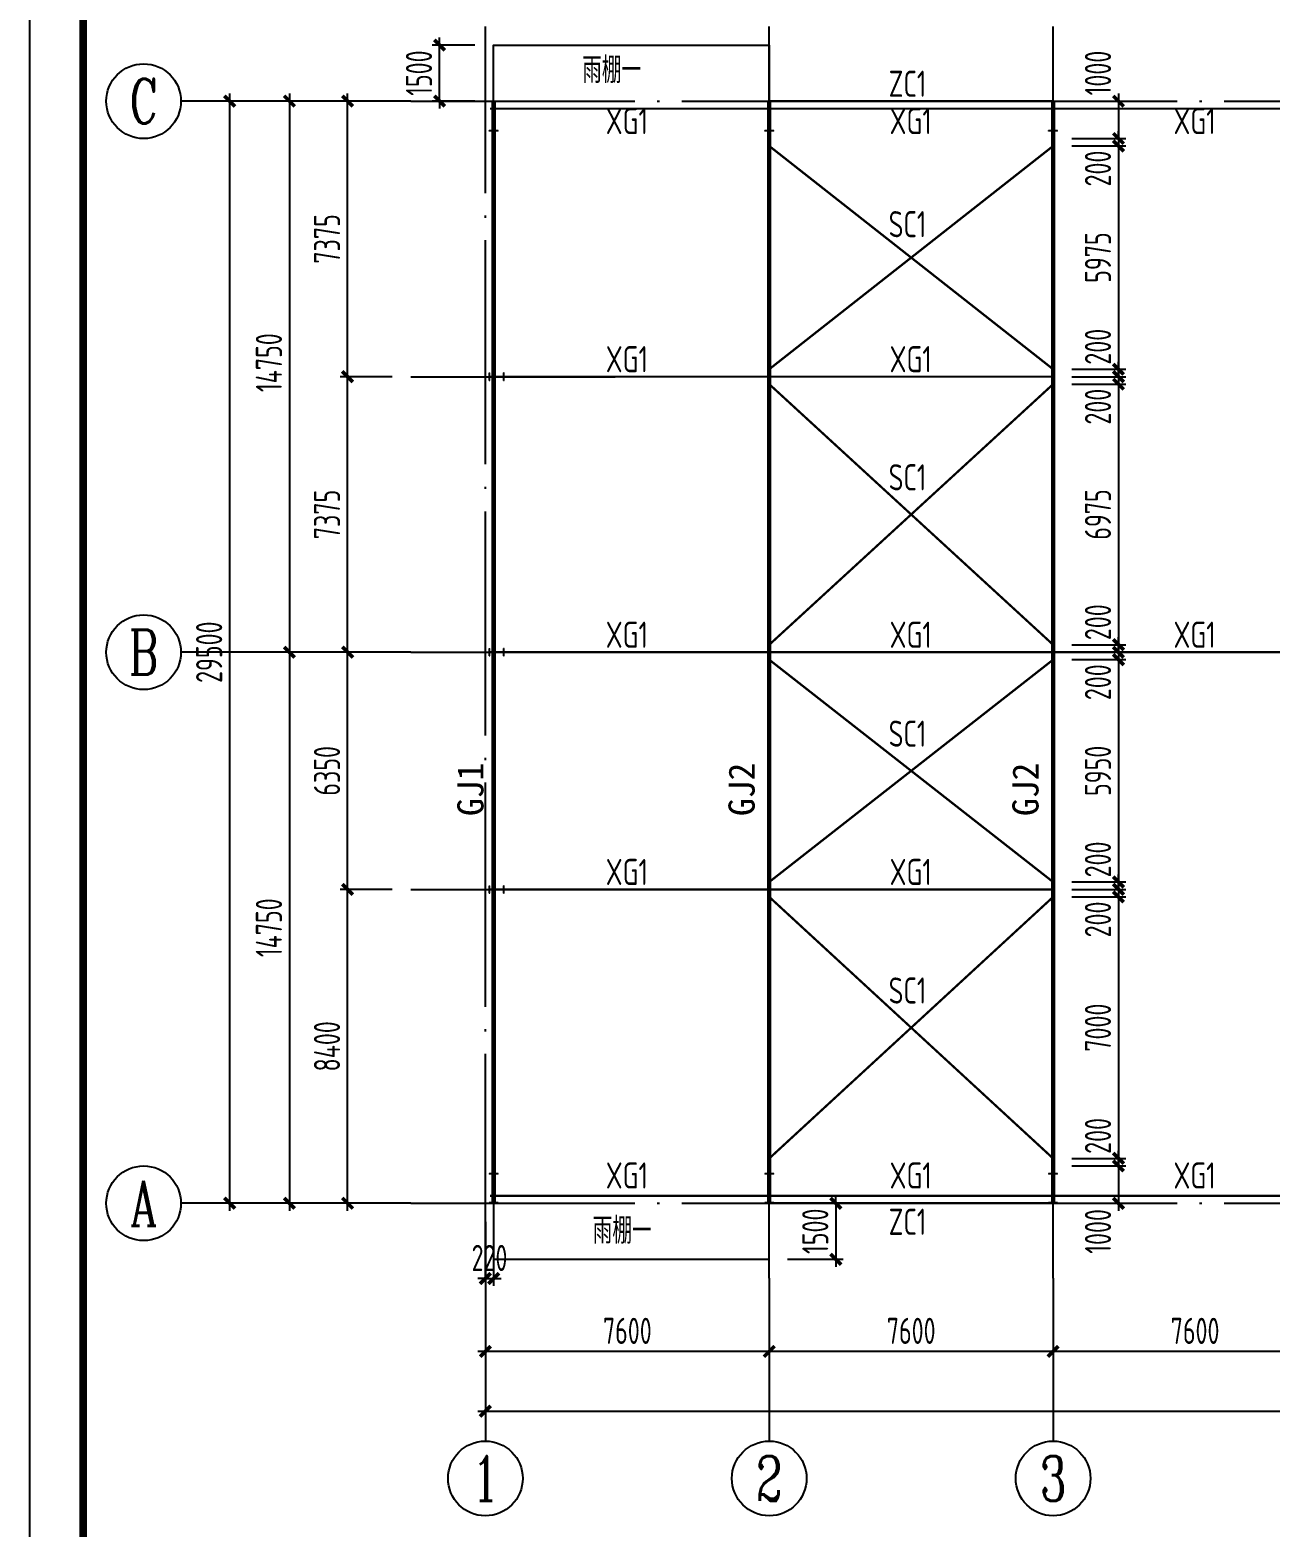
# Model space of a CAD drawing. Extents: x -3102990 to -851544, y -5293060 to -2540151.
# Drawn here: x -2013034 to -1996433, y -2656895 to -2636858 of the extents above; entities that cross this region are included whole.
import ezdxf
from ezdxf.enums import TextEntityAlignment as Align

# ---------------------------------------------------------------- set-up
doc = ezdxf.new("R2010")
doc.units = 0
doc.header["$LTSCALE"] = 1000
doc.header["$PDMODE"] = 1
for name, pattern in [('2', [16, 12.5, -1.5, 0.5, -1.5]), ('DASH', [0.35, 0.25, -0.1]), ('DOTE', [2.42, 2, -0.2, 0.02, -0.2])]:
    doc.linetypes.add(name, pattern=pattern)
doc.layers.get('0').update_dxf_attribs({"linetype": 'CONTINUOUS'})
doc.layers.get('Defpoints').update_dxf_attribs({"linetype": 'CONTINUOUS'})
for name, color, linetype in [('AXIS', 253, 'DOTE'), ('COLU', 7, 'CONTINUOUS'), ('DIM', 3, 'CONTINUOUS'), ('NUM', 7, 'CONTINUOUS'), ('PUB_TITLE', 4, 'CONTINUOUS'), ('REIN', 1, 'CONTINUOUS'), ('TEXT', 7, 'CONTINUOUS')]:
    doc.layers.add(name, color=color, linetype=linetype)
doc.layers.add('yichutu', color=7, linetype='CONTINUOUS', true_color=0xffffff, plot=False)
doc.styles.add('-黑体', font='simhei.ttf')
doc.styles.add('TSSD_Axis', font='Complex.shx', dxfattribs={"width": 0.7, "bigfont": 'hztxt.shx'})
doc.styles.add('TSSD_Dimension', font='tssdeng.shx', dxfattribs={"width": 0.7, "bigfont": 'Hztxt.shx'})
doc.styles.add('TSSD_Norm', font='Tssdeng.shx', dxfattribs={"width": 0.75, "bigfont": 'hztxt.shx'})
doc.styles.add('TSSD_Rein', font='Tssdeng.shx', dxfattribs={"width": 0.75, "bigfont": 'hztxt.shx'})
doc.dimstyles.new('TSSD_200_100', dxfattribs={"dimtxt": 350, "dimasz": 100, "dimexe": 100, "dimexo": 250, "dimgap": 100, "dimtad": 1, "dimdec": 0, "dimlfac": 2, "dimzin": 0, "dimdsep": 46, "dimtxsty": 'TSSD_Dimension', "dimblk": 'ARCHTICK', "dimcen": 0, "dimdle": 100, "dimclrt": 7, "dimadec": 0, "dimazin": 0, "dimtfac": 1, "dimtdec": 0, "dimtix": 1, "dimtmove": 2, "dimatfit": 3, "dimfxl": 1, "dimtolj": 1, "dimtzin": 0, "dimarcsym": 0})

# ---------------------------------------------------------------- blocks, each defined once
blk = doc.blocks.new('ts_axno')
at = {"color": 0, "linetype": 'ByBlock', "lineweight": -2}
blk.add_circle((0, 0), 0.5, dxfattribs=at)
at = {"color": 0, "linetype": 'ByBlock', "lineweight": -2, "style": 'TSSD_Axis', "width": 0.7}
blk.add_attdef('A', text='', height=0.6, dxfattribs=at).set_placement((0, 0), align=Align.MIDDLE_CENTER)
blk = doc.blocks.new('_ArchTick')
at = {"color": 0, "const_width": 0.5}
blk.add_lwpolyline([(-0.71, -0.71), (0.71, 0.71)], dxfattribs=at)
blk = doc.blocks.new('*D1438')
at = {"layer": 'Defpoints', "color": 0, "ltscale": 1.5}
for p in [(-1999337, -2653561), (-1995537, -2653561), (-1999337, -2654544)]:
    blk.add_point(p, dxfattribs=at)
at = {"layer": 'DIM', "color": 0, "lineweight": -2, "ltscale": 1.5}
for p, q in [((-1999337, -2653811), (-1999337, -2654644)), ((-1995537, -2653811), (-1995537, -2654644)), ((-1995437, -2654544), (-1999437, -2654544))]:
    blk.add_line(p, q, dxfattribs=at)
at = {"layer": 'DIM', "color": 0, "lineweight": -2, "ltscale": 1.5, "xscale": 100, "yscale": 100, "zscale": 100, "rotation": 180}
blk.add_blockref('_ArchTick', (-1999337, -2654544), dxfattribs=at)
at = {"layer": 'DIM', "color": 0, "lineweight": -2, "ltscale": 1.5, "xscale": 100, "yscale": 100, "zscale": 100}
blk.add_blockref('_ArchTick', (-1995537, -2654544), dxfattribs=at)
at = {"layer": 'DIM', "color": 7, "ltscale": 1.5, "insert": (-1997437, -2654269), "char_height": 350, "attachment_point": 5, "style": 'TSSD_Dimension'}
blk.add_mtext('\\A1;7600', dxfattribs=at)
blk = doc.blocks.new('*D1439')
at = {"layer": 'Defpoints', "color": 0, "ltscale": 1.5}
for p in [(-2003137, -2653561), (-1999337, -2653561), (-2003137, -2654544)]:
    blk.add_point(p, dxfattribs=at)
at = {"layer": 'DIM', "color": 0, "lineweight": -2, "ltscale": 1.5}
for p, q in [((-2003137, -2653811), (-2003137, -2654644)), ((-1999337, -2653811), (-1999337, -2654644)), ((-1999237, -2654544), (-2003237, -2654544))]:
    blk.add_line(p, q, dxfattribs=at)
at = {"layer": 'DIM', "color": 0, "lineweight": -2, "ltscale": 1.5, "xscale": 100, "yscale": 100, "zscale": 100, "rotation": 180}
blk.add_blockref('_ArchTick', (-2003137, -2654544), dxfattribs=at)
at = {"layer": 'DIM', "color": 0, "lineweight": -2, "ltscale": 1.5, "xscale": 100, "yscale": 100, "zscale": 100}
blk.add_blockref('_ArchTick', (-1999337, -2654544), dxfattribs=at)
at = {"layer": 'DIM', "color": 7, "ltscale": 1.5, "insert": (-2001237, -2654269), "char_height": 350, "attachment_point": 5, "style": 'TSSD_Dimension'}
blk.add_mtext('\\A1;7600', dxfattribs=at)
blk = doc.blocks.new('*D1440')
at = {"layer": 'Defpoints', "color": 0, "ltscale": 1.5}
for p in [(-2006937, -2653561), (-2003137, -2653561), (-2006937, -2654544)]:
    blk.add_point(p, dxfattribs=at)
at = {"layer": 'DIM', "color": 0, "lineweight": -2, "ltscale": 1.5}
for p, q in [((-2006937, -2653811), (-2006937, -2654644)), ((-2003137, -2653811), (-2003137, -2654644)), ((-2003037, -2654544), (-2007037, -2654544))]:
    blk.add_line(p, q, dxfattribs=at)
at = {"layer": 'DIM', "color": 0, "lineweight": -2, "ltscale": 1.5, "xscale": 100, "yscale": 100, "zscale": 100, "rotation": 180}
blk.add_blockref('_ArchTick', (-2006937, -2654544), dxfattribs=at)
at = {"layer": 'DIM', "color": 0, "lineweight": -2, "ltscale": 1.5, "xscale": 100, "yscale": 100, "zscale": 100}
blk.add_blockref('_ArchTick', (-2003137, -2654544), dxfattribs=at)
at = {"layer": 'DIM', "color": 7, "ltscale": 1.5, "insert": (-2005037, -2654269), "char_height": 350, "attachment_point": 5, "style": 'TSSD_Dimension'}
blk.add_mtext('\\A1;7600', dxfattribs=at)
blk = doc.blocks.new('*D1441')
at = {"layer": 'Defpoints', "color": 0, "ltscale": 1.5}
for p in [(-2006937, -2653561), (-1930937, -2653561), (-1930937, -2655344)]:
    blk.add_point(p, dxfattribs=at)
at = {"layer": 'DIM', "color": 0, "lineweight": -2, "ltscale": 1.5}
for p, q in [((-2006937, -2653811), (-2006937, -2655444)), ((-1930937, -2653811), (-1930937, -2655444)), ((-2007037, -2655344), (-1930837, -2655344))]:
    blk.add_line(p, q, dxfattribs=at)
at = {"layer": 'DIM', "color": 0, "lineweight": -2, "ltscale": 1.5, "xscale": 100, "yscale": 100, "zscale": 100, "rotation": 180}
blk.add_blockref('_ArchTick', (-2006937, -2655344), dxfattribs=at)
at = {"layer": 'DIM', "color": 0, "lineweight": -2, "ltscale": 1.5, "xscale": 100, "yscale": 100, "zscale": 100}
blk.add_blockref('_ArchTick', (-1930937, -2655344), dxfattribs=at)
at = {"layer": 'DIM', "color": 7, "ltscale": 1.5, "insert": (-1968937, -2655069), "char_height": 350, "attachment_point": 5, "style": 'TSSD_Dimension'}
blk.add_mtext('\\A1;152000', dxfattribs=at)
blk = doc.blocks.new('*D1442')
at = {"layer": 'Defpoints', "color": 0, "ltscale": 1.5}
for p in [(-2007937, -2637811), (-2009560, -2645186), (-2007937, -2645186)]:
    blk.add_point(p, dxfattribs=at)
at = {"layer": 'DIM', "color": 0, "lineweight": -2, "ltscale": 1.5}
for p, q in [((-2009560, -2637711), (-2009560, -2645286)), ((-2008187, -2637811), (-2009660, -2637811)), ((-2008187, -2645186), (-2009660, -2645186))]:
    blk.add_line(p, q, dxfattribs=at)
at = {"layer": 'DIM', "color": 0, "lineweight": -2, "ltscale": 1.5, "xscale": 100, "yscale": 100, "zscale": 100}
for p, rotation in [((-2009560, -2637811), 90), ((-2009560, -2645186), 270)]:
    blk.add_blockref('_ArchTick', p, dxfattribs=dict(at, rotation=rotation))
at = {"layer": 'DIM', "color": 7, "ltscale": 1.5, "insert": (-2009835, -2641311), "char_height": 350, "attachment_point": 5, "rotation": 90, "style": 'TSSD_Dimension'}
blk.add_mtext('\\A1;14750', dxfattribs=at)
blk = doc.blocks.new('*D1443')
at = {"layer": 'Defpoints', "color": 0, "ltscale": 1.5}
for p in [(-2007937, -2645186), (-2009560, -2652561), (-2007937, -2652561)]:
    blk.add_point(p, dxfattribs=at)
at = {"layer": 'DIM', "color": 0, "lineweight": -2, "ltscale": 1.5}
for p, q in [((-2008187, -2645186), (-2009660, -2645186)), ((-2009560, -2645086), (-2009560, -2652661)), ((-2008187, -2652561), (-2009660, -2652561))]:
    blk.add_line(p, q, dxfattribs=at)
at = {"layer": 'DIM', "color": 0, "lineweight": -2, "ltscale": 1.5, "xscale": 100, "yscale": 100, "zscale": 100}
for p, rotation in [((-2009560, -2645186), 90), ((-2009560, -2652561), 270)]:
    blk.add_blockref('_ArchTick', p, dxfattribs=dict(at, rotation=rotation))
at = {"layer": 'DIM', "color": 7, "ltscale": 1.5, "insert": (-2009835, -2648874), "char_height": 350, "attachment_point": 5, "rotation": 90, "style": 'TSSD_Dimension'}
blk.add_mtext('\\A1;14750', dxfattribs=at)
blk = doc.blocks.new('*D1444')
at = {"layer": 'Defpoints', "color": 0, "ltscale": 1.5}
for p in [(-2010360, -2637811), (-2007937, -2637811), (-2007937, -2652561)]:
    blk.add_point(p, dxfattribs=at)
at = {"layer": 'DIM', "color": 0, "lineweight": -2, "ltscale": 1.5}
for p, q in [((-2010360, -2652661), (-2010360, -2637711)), ((-2008187, -2637811), (-2010460, -2637811)), ((-2008187, -2652561), (-2010460, -2652561))]:
    blk.add_line(p, q, dxfattribs=at)
at = {"layer": 'DIM', "color": 0, "lineweight": -2, "ltscale": 1.5, "xscale": 100, "yscale": 100, "zscale": 100}
for p, rotation in [((-2010360, -2637811), 90), ((-2010360, -2652561), 270)]:
    blk.add_blockref('_ArchTick', p, dxfattribs=dict(at, rotation=rotation))
at = {"layer": 'DIM', "color": 7, "ltscale": 1.5, "insert": (-2010635, -2645186), "char_height": 350, "attachment_point": 5, "rotation": 90, "style": 'TSSD_Dimension'}
blk.add_mtext('\\A1;29500', dxfattribs=at)
blk = doc.blocks.new('*D1416')
at = {"layer": 'Defpoints', "color": 0, "ltscale": 1.5}
for p in [(-2008782, -2648361), (-2007937, -2648361), (-2007937, -2652561)]:
    blk.add_point(p, dxfattribs=at)
at = {"layer": 'DIM', "color": 0, "lineweight": -2, "ltscale": 1.5}
for p, q in [((-2008187, -2648361), (-2008882, -2648361)), ((-2008782, -2652661), (-2008782, -2648261)), ((-2008187, -2652561), (-2008882, -2652561))]:
    blk.add_line(p, q, dxfattribs=at)
at = {"layer": 'DIM', "color": 0, "lineweight": -2, "ltscale": 1.5, "xscale": 100, "yscale": 100, "zscale": 100}
for p, rotation in [((-2008782, -2648361), 90), ((-2008782, -2652561), 270)]:
    blk.add_blockref('_ArchTick', p, dxfattribs=dict(at, rotation=rotation))
at = {"layer": 'DIM', "color": 7, "ltscale": 1.5, "insert": (-2009057, -2650461), "char_height": 350, "attachment_point": 5, "rotation": 90, "style": 'TSSD_Dimension'}
blk.add_mtext('\\A1;8400', dxfattribs=at)
blk = doc.blocks.new('*D1417')
at = {"layer": 'Defpoints', "color": 0, "ltscale": 1.5}
for p in [(-2008782, -2645186), (-2007937, -2645186), (-2007937, -2648361)]:
    blk.add_point(p, dxfattribs=at)
at = {"layer": 'DIM', "color": 0, "lineweight": -2, "ltscale": 1.5}
for p, q in [((-2008187, -2645186), (-2008882, -2645186)), ((-2008782, -2648461), (-2008782, -2645086)), ((-2008187, -2648361), (-2008882, -2648361))]:
    blk.add_line(p, q, dxfattribs=at)
at = {"layer": 'DIM', "color": 0, "lineweight": -2, "ltscale": 1.5, "xscale": 100, "yscale": 100, "zscale": 100}
for p, rotation in [((-2008782, -2645186), 90), ((-2008782, -2648361), 270)]:
    blk.add_blockref('_ArchTick', p, dxfattribs=dict(at, rotation=rotation))
at = {"layer": 'DIM', "color": 7, "ltscale": 1.5, "insert": (-2009057, -2646774), "char_height": 350, "attachment_point": 5, "rotation": 90, "style": 'TSSD_Dimension'}
blk.add_mtext('\\A1;6350', dxfattribs=at)
blk = doc.blocks.new('*D1418')
at = {"layer": 'Defpoints', "color": 0, "ltscale": 1.5}
for p in [(-2008782, -2641499), (-2007937, -2641499), (-2007937, -2645186)]:
    blk.add_point(p, dxfattribs=at)
at = {"layer": 'DIM', "color": 0, "lineweight": -2, "ltscale": 1.5}
for p, q in [((-2008782, -2645286), (-2008782, -2641399)), ((-2008187, -2641499), (-2008882, -2641499)), ((-2008187, -2645186), (-2008882, -2645186))]:
    blk.add_line(p, q, dxfattribs=at)
at = {"layer": 'DIM', "color": 0, "lineweight": -2, "ltscale": 1.5, "xscale": 100, "yscale": 100, "zscale": 100}
for p, rotation in [((-2008782, -2641499), 90), ((-2008782, -2645186), 270)]:
    blk.add_blockref('_ArchTick', p, dxfattribs=dict(at, rotation=rotation))
at = {"layer": 'DIM', "color": 7, "ltscale": 1.5, "insert": (-2009057, -2643343), "char_height": 350, "attachment_point": 5, "rotation": 90, "style": 'TSSD_Dimension'}
blk.add_mtext('\\A1;7375', dxfattribs=at)
blk = doc.blocks.new('*D1419')
at = {"layer": 'Defpoints', "color": 0, "ltscale": 1.5}
for p in [(-2008782, -2637811), (-2007937, -2637811), (-2007937, -2641499)]:
    blk.add_point(p, dxfattribs=at)
at = {"layer": 'DIM', "color": 0, "lineweight": -2, "ltscale": 1.5}
for p, q in [((-2008782, -2641599), (-2008782, -2637711)), ((-2008187, -2637811), (-2008882, -2637811)), ((-2008187, -2641499), (-2008882, -2641499))]:
    blk.add_line(p, q, dxfattribs=at)
at = {"layer": 'DIM', "color": 0, "lineweight": -2, "ltscale": 1.5, "xscale": 100, "yscale": 100, "zscale": 100}
for p, rotation in [((-2008782, -2637811), 90), ((-2008782, -2641499), 270)]:
    blk.add_blockref('_ArchTick', p, dxfattribs=dict(at, rotation=rotation))
at = {"layer": 'DIM', "color": 7, "ltscale": 1.5, "insert": (-2009057, -2639655), "char_height": 350, "attachment_point": 5, "rotation": 90, "style": 'TSSD_Dimension'}
blk.add_mtext('\\A1;7375', dxfattribs=at)
blk = doc.blocks.new('*D1531')
at = {"layer": 'Defpoints', "color": 0, "ltscale": 1.5}
for p in [(-1999337, -2637811), (-1999337, -2638311), (-1998462, -2638311)]:
    blk.add_point(p, dxfattribs=at)
at = {"layer": 'DIM', "color": 0, "lineweight": -2, "ltscale": 1.5}
for p, q in [((-1998462, -2637711), (-1998462, -2638411)), ((-1999087, -2637811), (-1998362, -2637811)), ((-1999087, -2638311), (-1998362, -2638311))]:
    blk.add_line(p, q, dxfattribs=at)
at = {"layer": 'DIM', "color": 0, "lineweight": -2, "ltscale": 1.5, "xscale": 100, "yscale": 100, "zscale": 100}
for p, rotation in [((-1998462, -2637811), 90), ((-1998462, -2638311), 270)]:
    blk.add_blockref('_ArchTick', p, dxfattribs=dict(at, rotation=rotation))
at = {"layer": 'DIM', "color": 7, "ltscale": 1.5, "insert": (-1998737, -2637435), "char_height": 350, "attachment_point": 5, "rotation": 90, "style": 'TSSD_Dimension'}
blk.add_mtext('\\A1;1000', dxfattribs=at)
blk = doc.blocks.new('*D1532')
at = {"layer": 'Defpoints', "color": 0, "ltscale": 1.5}
for p in [(-1999337, -2638411), (-1999337, -2641399), (-1998462, -2641399)]:
    blk.add_point(p, dxfattribs=at)
at = {"layer": 'DIM', "color": 0, "lineweight": -2, "ltscale": 1.5}
for p, q in [((-1998462, -2638311), (-1998462, -2641499)), ((-1999087, -2638411), (-1998362, -2638411)), ((-1999087, -2641399), (-1998362, -2641399))]:
    blk.add_line(p, q, dxfattribs=at)
at = {"layer": 'DIM', "color": 0, "lineweight": -2, "ltscale": 1.5, "xscale": 100, "yscale": 100, "zscale": 100}
for p, rotation in [((-1998462, -2638411), 90), ((-1998462, -2641399), 270)]:
    blk.add_blockref('_ArchTick', p, dxfattribs=dict(at, rotation=rotation))
at = {"layer": 'DIM', "color": 7, "ltscale": 1.5, "insert": (-1998737, -2639905), "char_height": 350, "attachment_point": 5, "rotation": 90, "style": 'TSSD_Dimension'}
blk.add_mtext('\\A1;5975', dxfattribs=at)
blk = doc.blocks.new('*D1533')
at = {"layer": 'Defpoints', "color": 0, "ltscale": 1.5}
for p in [(-1999337, -2641399), (-1999337, -2641499), (-1998462, -2641499)]:
    blk.add_point(p, dxfattribs=at)
at = {"layer": 'DIM', "color": 0, "lineweight": -2, "ltscale": 1.5}
for p, q in [((-1999087, -2641399), (-1998362, -2641399)), ((-1998462, -2641399), (-1998462, -2641299)), ((-1998462, -2641399), (-1998462, -2641499)), ((-1999087, -2641499), (-1998362, -2641499)), ((-1998462, -2641499), (-1998462, -2641599))]:
    blk.add_line(p, q, dxfattribs=at)
at = {"layer": 'DIM', "color": 0, "lineweight": -2, "ltscale": 1.5, "xscale": 100, "yscale": 100, "zscale": 100}
for p, rotation in [((-1998462, -2641399), 270), ((-1998462, -2641499), 90)]:
    blk.add_blockref('_ArchTick', p, dxfattribs=dict(at, rotation=rotation))
at = {"layer": 'DIM', "color": 7, "ltscale": 1.5, "insert": (-1998737, -2641098), "char_height": 350, "attachment_point": 5, "rotation": 90, "style": 'TSSD_Dimension'}
blk.add_mtext('\\A1;200', dxfattribs=at)
blk = doc.blocks.new('*D1534')
at = {"layer": 'Defpoints', "color": 0, "ltscale": 1.5}
for p in [(-1999337, -2641499), (-1999337, -2641599), (-1998462, -2641599)]:
    blk.add_point(p, dxfattribs=at)
at = {"layer": 'DIM', "color": 0, "lineweight": -2, "ltscale": 1.5}
for p, q in [((-1998462, -2641499), (-1998462, -2641399)), ((-1999087, -2641499), (-1998362, -2641499)), ((-1999087, -2641599), (-1998362, -2641599)), ((-1998462, -2641499), (-1998462, -2641599)), ((-1998462, -2641599), (-1998462, -2641699))]:
    blk.add_line(p, q, dxfattribs=at)
at = {"layer": 'DIM', "color": 0, "lineweight": -2, "ltscale": 1.5, "xscale": 100, "yscale": 100, "zscale": 100}
for p, rotation in [((-1998462, -2641499), 270), ((-1998462, -2641599), 90)]:
    blk.add_blockref('_ArchTick', p, dxfattribs=dict(at, rotation=rotation))
at = {"layer": 'DIM', "color": 7, "ltscale": 1.5, "insert": (-1998737, -2641900), "char_height": 350, "attachment_point": 5, "rotation": 90, "style": 'TSSD_Dimension'}
blk.add_mtext('\\A1;200', dxfattribs=at)
blk = doc.blocks.new('*D1535')
at = {"layer": 'Defpoints', "color": 0, "ltscale": 1.5}
for p in [(-1999337, -2641599), (-1999337, -2645086), (-1998462, -2645086)]:
    blk.add_point(p, dxfattribs=at)
at = {"layer": 'DIM', "color": 0, "lineweight": -2, "ltscale": 1.5}
for p, q in [((-1999087, -2641599), (-1998362, -2641599)), ((-1998462, -2641499), (-1998462, -2645186)), ((-1999087, -2645086), (-1998362, -2645086))]:
    blk.add_line(p, q, dxfattribs=at)
at = {"layer": 'DIM', "color": 0, "lineweight": -2, "ltscale": 1.5, "xscale": 100, "yscale": 100, "zscale": 100}
for p, rotation in [((-1998462, -2641599), 90), ((-1998462, -2645086), 270)]:
    blk.add_blockref('_ArchTick', p, dxfattribs=dict(at, rotation=rotation))
at = {"layer": 'DIM', "color": 7, "ltscale": 1.5, "insert": (-1998737, -2643343), "char_height": 350, "attachment_point": 5, "rotation": 90, "style": 'TSSD_Dimension'}
blk.add_mtext('\\A1;6975', dxfattribs=at)
blk = doc.blocks.new('*D1536')
at = {"layer": 'Defpoints', "color": 0, "ltscale": 1.5}
for p in [(-1999337, -2645086), (-1999337, -2645186), (-1998462, -2645186)]:
    blk.add_point(p, dxfattribs=at)
at = {"layer": 'DIM', "color": 0, "lineweight": -2, "ltscale": 1.5}
for p, q in [((-1998462, -2645086), (-1998462, -2644986)), ((-1999087, -2645086), (-1998362, -2645086)), ((-1999087, -2645186), (-1998362, -2645186)), ((-1998462, -2645086), (-1998462, -2645186)), ((-1998462, -2645186), (-1998462, -2645286))]:
    blk.add_line(p, q, dxfattribs=at)
at = {"layer": 'DIM', "color": 0, "lineweight": -2, "ltscale": 1.5, "xscale": 100, "yscale": 100, "zscale": 100}
for p, rotation in [((-1998462, -2645086), 270), ((-1998462, -2645186), 90)]:
    blk.add_blockref('_ArchTick', p, dxfattribs=dict(at, rotation=rotation))
at = {"layer": 'DIM', "color": 7, "ltscale": 1.5, "insert": (-1998737, -2644785), "char_height": 350, "attachment_point": 5, "rotation": 90, "style": 'TSSD_Dimension'}
blk.add_mtext('\\A1;200', dxfattribs=at)
blk = doc.blocks.new('*D1537')
at = {"layer": 'Defpoints', "color": 0, "ltscale": 1.5}
for p in [(-1999337, -2645186), (-1999337, -2645286), (-1998462, -2645286)]:
    blk.add_point(p, dxfattribs=at)
at = {"layer": 'DIM', "color": 0, "lineweight": -2, "ltscale": 1.5}
for p, q in [((-1999087, -2645186), (-1998362, -2645186)), ((-1998462, -2645186), (-1998462, -2645086)), ((-1998462, -2645186), (-1998462, -2645286)), ((-1999087, -2645286), (-1998362, -2645286)), ((-1998462, -2645286), (-1998462, -2645386))]:
    blk.add_line(p, q, dxfattribs=at)
at = {"layer": 'DIM', "color": 0, "lineweight": -2, "ltscale": 1.5, "xscale": 100, "yscale": 100, "zscale": 100}
for p, rotation in [((-1998462, -2645186), 270), ((-1998462, -2645286), 90)]:
    blk.add_blockref('_ArchTick', p, dxfattribs=dict(at, rotation=rotation))
at = {"layer": 'DIM', "color": 7, "ltscale": 1.5, "insert": (-1998737, -2645588), "char_height": 350, "attachment_point": 5, "rotation": 90, "style": 'TSSD_Dimension'}
blk.add_mtext('\\A1;200', dxfattribs=at)
blk = doc.blocks.new('*D1538')
at = {"layer": 'Defpoints', "color": 0, "ltscale": 1.5}
for p in [(-1999337, -2645286), (-1999337, -2648261), (-1998462, -2648261)]:
    blk.add_point(p, dxfattribs=at)
at = {"layer": 'DIM', "color": 0, "lineweight": -2, "ltscale": 1.5}
for p, q in [((-1998462, -2645186), (-1998462, -2648361)), ((-1999087, -2645286), (-1998362, -2645286)), ((-1999087, -2648261), (-1998362, -2648261))]:
    blk.add_line(p, q, dxfattribs=at)
at = {"layer": 'DIM', "color": 0, "lineweight": -2, "ltscale": 1.5, "xscale": 100, "yscale": 100, "zscale": 100}
for p, rotation in [((-1998462, -2645286), 90), ((-1998462, -2648261), 270)]:
    blk.add_blockref('_ArchTick', p, dxfattribs=dict(at, rotation=rotation))
at = {"layer": 'DIM', "color": 7, "ltscale": 1.5, "insert": (-1998737, -2646774), "char_height": 350, "attachment_point": 5, "rotation": 90, "style": 'TSSD_Dimension'}
blk.add_mtext('\\A1;5950', dxfattribs=at)
blk = doc.blocks.new('*D1539')
at = {"layer": 'Defpoints', "color": 0, "ltscale": 1.5}
for p in [(-1999337, -2648261), (-1999337, -2648361), (-1998462, -2648361)]:
    blk.add_point(p, dxfattribs=at)
at = {"layer": 'DIM', "color": 0, "lineweight": -2, "ltscale": 1.5}
for p, q in [((-1998462, -2648261), (-1998462, -2648161)), ((-1999087, -2648261), (-1998362, -2648261)), ((-1999087, -2648361), (-1998362, -2648361)), ((-1998462, -2648261), (-1998462, -2648361)), ((-1998462, -2648361), (-1998462, -2648461))]:
    blk.add_line(p, q, dxfattribs=at)
at = {"layer": 'DIM', "color": 0, "lineweight": -2, "ltscale": 1.5, "xscale": 100, "yscale": 100, "zscale": 100}
for p, rotation in [((-1998462, -2648261), 270), ((-1998462, -2648361), 90)]:
    blk.add_blockref('_ArchTick', p, dxfattribs=dict(at, rotation=rotation))
at = {"layer": 'DIM', "color": 7, "ltscale": 1.5, "insert": (-1998737, -2647960), "char_height": 350, "attachment_point": 5, "rotation": 90, "style": 'TSSD_Dimension'}
blk.add_mtext('\\A1;200', dxfattribs=at)
blk = doc.blocks.new('*D1540')
at = {"layer": 'Defpoints', "color": 0, "ltscale": 1.5}
for p in [(-1999337, -2648361), (-1999337, -2648461), (-1998462, -2648461)]:
    blk.add_point(p, dxfattribs=at)
at = {"layer": 'DIM', "color": 0, "lineweight": -2, "ltscale": 1.5}
for p, q in [((-1999087, -2648361), (-1998362, -2648361)), ((-1998462, -2648361), (-1998462, -2648261)), ((-1998462, -2648361), (-1998462, -2648461)), ((-1999087, -2648461), (-1998362, -2648461)), ((-1998462, -2648461), (-1998462, -2648561))]:
    blk.add_line(p, q, dxfattribs=at)
at = {"layer": 'DIM', "color": 0, "lineweight": -2, "ltscale": 1.5, "xscale": 100, "yscale": 100, "zscale": 100}
for p, rotation in [((-1998462, -2648361), 270), ((-1998462, -2648461), 90)]:
    blk.add_blockref('_ArchTick', p, dxfattribs=dict(at, rotation=rotation))
at = {"layer": 'DIM', "color": 7, "ltscale": 1.5, "insert": (-1998737, -2648763), "char_height": 350, "attachment_point": 5, "rotation": 90, "style": 'TSSD_Dimension'}
blk.add_mtext('\\A1;200', dxfattribs=at)
blk = doc.blocks.new('*D1541')
at = {"layer": 'Defpoints', "color": 0, "ltscale": 1.5}
for p in [(-1999337, -2648461), (-1999337, -2651961), (-1998462, -2651961)]:
    blk.add_point(p, dxfattribs=at)
at = {"layer": 'DIM', "color": 0, "lineweight": -2, "ltscale": 1.5}
for p, q in [((-1998462, -2648361), (-1998462, -2652061)), ((-1999087, -2648461), (-1998362, -2648461)), ((-1999087, -2651961), (-1998362, -2651961))]:
    blk.add_line(p, q, dxfattribs=at)
at = {"layer": 'DIM', "color": 0, "lineweight": -2, "ltscale": 1.5, "xscale": 100, "yscale": 100, "zscale": 100}
for p, rotation in [((-1998462, -2648461), 90), ((-1998462, -2651961), 270)]:
    blk.add_blockref('_ArchTick', p, dxfattribs=dict(at, rotation=rotation))
at = {"layer": 'DIM', "color": 7, "ltscale": 1.5, "insert": (-1998737, -2650211), "char_height": 350, "attachment_point": 5, "rotation": 90, "style": 'TSSD_Dimension'}
blk.add_mtext('\\A1;7000', dxfattribs=at)
blk = doc.blocks.new('*D1542')
at = {"layer": 'Defpoints', "color": 0, "ltscale": 1.5}
for p in [(-1999337, -2652061), (-1999337, -2652561), (-1998462, -2652561)]:
    blk.add_point(p, dxfattribs=at)
at = {"layer": 'DIM', "color": 0, "lineweight": -2, "ltscale": 1.5}
for p, q in [((-1998462, -2651961), (-1998462, -2652661)), ((-1999087, -2652061), (-1998362, -2652061)), ((-1999087, -2652561), (-1998362, -2652561))]:
    blk.add_line(p, q, dxfattribs=at)
at = {"layer": 'DIM', "color": 0, "lineweight": -2, "ltscale": 1.5, "xscale": 100, "yscale": 100, "zscale": 100}
for p, rotation in [((-1998462, -2652061), 90), ((-1998462, -2652561), 270)]:
    blk.add_blockref('_ArchTick', p, dxfattribs=dict(at, rotation=rotation))
at = {"layer": 'DIM', "color": 7, "ltscale": 1.5, "insert": (-1998737, -2652938), "char_height": 350, "attachment_point": 5, "rotation": 90, "style": 'TSSD_Dimension'}
blk.add_mtext('\\A1;1000', dxfattribs=at)
blk = doc.blocks.new('*D1543')
at = {"layer": 'Defpoints', "color": 0, "ltscale": 1.5}
for p in [(-1999337, -2638311), (-1999337, -2638411), (-1998462, -2638411)]:
    blk.add_point(p, dxfattribs=at)
at = {"layer": 'DIM', "color": 0, "lineweight": -2, "ltscale": 1.5}
for p, q in [((-1999087, -2638311), (-1998362, -2638311)), ((-1998462, -2638311), (-1998462, -2638211)), ((-1998462, -2638311), (-1998462, -2638411)), ((-1999087, -2638411), (-1998362, -2638411)), ((-1998462, -2638411), (-1998462, -2638511))]:
    blk.add_line(p, q, dxfattribs=at)
at = {"layer": 'DIM', "color": 0, "lineweight": -2, "ltscale": 1.5, "xscale": 100, "yscale": 100, "zscale": 100}
for p, rotation in [((-1998462, -2638311), 270), ((-1998462, -2638411), 90)]:
    blk.add_blockref('_ArchTick', p, dxfattribs=dict(at, rotation=rotation))
at = {"layer": 'DIM', "color": 7, "ltscale": 1.5, "insert": (-1998737, -2638713), "char_height": 350, "attachment_point": 5, "rotation": 90, "style": 'TSSD_Dimension'}
blk.add_mtext('\\A1;200', dxfattribs=at)
blk = doc.blocks.new('*D1544')
at = {"layer": 'Defpoints', "color": 0, "ltscale": 1.5}
for p in [(-1999337, -2651961), (-1998462, -2651961), (-1999337, -2652061)]:
    blk.add_point(p, dxfattribs=at)
at = {"layer": 'DIM', "color": 0, "lineweight": -2, "ltscale": 1.5}
for p, q in [((-1999087, -2651961), (-1998362, -2651961)), ((-1998462, -2651961), (-1998462, -2651861)), ((-1998462, -2652061), (-1998462, -2651961)), ((-1999087, -2652061), (-1998362, -2652061)), ((-1998462, -2652061), (-1998462, -2652161))]:
    blk.add_line(p, q, dxfattribs=at)
at = {"layer": 'DIM', "color": 0, "lineweight": -2, "ltscale": 1.5, "xscale": 100, "yscale": 100, "zscale": 100}
for p, rotation in [((-1998462, -2651961), 270), ((-1998462, -2652061), 90)]:
    blk.add_blockref('_ArchTick', p, dxfattribs=dict(at, rotation=rotation))
at = {"layer": 'DIM', "color": 7, "ltscale": 1.5, "insert": (-1998737, -2651660), "char_height": 350, "attachment_point": 5, "rotation": 90, "style": 'TSSD_Dimension'}
blk.add_mtext('\\A1;200', dxfattribs=at)
blk = doc.blocks.new('*D1545')
at = {"layer": 'Defpoints', "color": 0, "ltscale": 1.5}
for p in [(-2006937, -2652561), (-2006827, -2652561), (-2006827, -2653568)]:
    blk.add_point(p, dxfattribs=at)
at = {"layer": 'DIM', "color": 0, "lineweight": -2, "ltscale": 1.5}
for p, q in [((-2006937, -2652811), (-2006937, -2653668)), ((-2006827, -2652811), (-2006827, -2653668)), ((-2006937, -2653568), (-2007037, -2653568)), ((-2006937, -2653568), (-2006827, -2653568)), ((-2006827, -2653568), (-2006727, -2653568))]:
    blk.add_line(p, q, dxfattribs=at)
at = {"layer": 'DIM', "color": 0, "lineweight": -2, "ltscale": 1.5, "xscale": 100, "yscale": 100, "zscale": 100}
blk.add_blockref('_ArchTick', (-2006937, -2653568), dxfattribs=at)
at = {"layer": 'DIM', "color": 0, "lineweight": -2, "ltscale": 1.5, "xscale": 100, "yscale": 100, "zscale": 100, "rotation": 180}
blk.add_blockref('_ArchTick', (-2006827, -2653568), dxfattribs=at)
at = {"layer": 'DIM', "color": 7, "ltscale": 1.5, "insert": (-2006882, -2653293), "char_height": 350, "attachment_point": 5, "style": 'TSSD_Dimension'}
blk.add_mtext('\\A1;220', dxfattribs=at)
blk = doc.blocks.new('*D2738')
at = {"layer": 'Defpoints', "color": 0, "ltscale": 1.5}
for p in [(-2003141, -2652561), (-2003141, -2653311), (-2002246, -2653311)]:
    blk.add_point(p, dxfattribs=at)
at = {"layer": 'DIM', "color": 0, "lineweight": -2, "ltscale": 1.5}
for p, q in [((-2002891, -2652561), (-2002146, -2652561)), ((-2002246, -2652561), (-2002246, -2652461)), ((-2002246, -2652561), (-2002246, -2653311)), ((-2002891, -2653311), (-2002146, -2653311)), ((-2002246, -2653311), (-2002246, -2653411))]:
    blk.add_line(p, q, dxfattribs=at)
at = {"layer": 'DIM', "color": 0, "lineweight": -2, "ltscale": 1.5, "xscale": 100, "yscale": 100, "zscale": 100}
for p, rotation in [((-2002246, -2652561), 270), ((-2002246, -2653311), 90)]:
    blk.add_blockref('_ArchTick', p, dxfattribs=dict(at, rotation=rotation))
at = {"layer": 'DIM', "color": 7, "ltscale": 1.5, "insert": (-2002521, -2652936), "char_height": 350, "attachment_point": 5, "rotation": 90, "style": 'TSSD_Dimension'}
blk.add_mtext('\\A1;1500', dxfattribs=at)
blk = doc.blocks.new('*D2739')
at = {"layer": 'Defpoints', "color": 0, "ltscale": 1.5}
for p in [(-2007551, -2637061), (-2006827, -2637061), (-2006827, -2637811)]:
    blk.add_point(p, dxfattribs=at)
at = {"layer": 'DIM', "color": 0, "lineweight": -2, "ltscale": 1.5}
for p, q in [((-2007551, -2637061), (-2007551, -2636961)), ((-2007077, -2637061), (-2007651, -2637061)), ((-2007551, -2637811), (-2007551, -2637061)), ((-2007077, -2637811), (-2007651, -2637811)), ((-2007551, -2637811), (-2007551, -2637911))]:
    blk.add_line(p, q, dxfattribs=at)
at = {"layer": 'DIM', "color": 0, "lineweight": -2, "ltscale": 1.5, "xscale": 100, "yscale": 100, "zscale": 100}
for p, rotation in [((-2007551, -2637061), 270), ((-2007551, -2637811), 90)]:
    blk.add_blockref('_ArchTick', p, dxfattribs=dict(at, rotation=rotation))
at = {"layer": 'DIM', "color": 7, "ltscale": 1.5, "insert": (-2007826, -2637436), "char_height": 350, "attachment_point": 5, "rotation": 90, "style": 'TSSD_Dimension'}
blk.add_mtext('\\A1;1500', dxfattribs=at)
blk = doc.blocks.new('A$C16496DF1')
at = {"layer": 'PUB_TITLE'}
blk.add_lwpolyline([(0, 0), (0, 42000), (104100, 42000), (104100, 0)], close=True, dxfattribs=at)
at = {"layer": 'PUB_TITLE', "const_width": 100}
blk.add_lwpolyline([(103100, 1000), (103100, 41000), (713, 41000), (713, 1000), (103100, 1000)], dxfattribs=at)
blk = doc.blocks.new('yct-1041-420-104100-42000-100-2006.0')
at = {"layer": 'yichutu', "color": 7, "true_color": 0xffffff}
blk.add_lwpolyline([(0, 0), (0, 42000), (104100, 42000), (104100, 0)], close=True, dxfattribs=at)

msp = doc.modelspace()

# ---------------------------------------------------------------- linework, layer by layer
at = {"ltscale": 1.5}
for points in [[(-2006827.16, -2637811.47), (-2006827.16, -2637061.47), (-2003137.16, -2637061.47), (-2003137.16, -2637811.47)], [(-2006827.16, -2652561.47), (-2006827.16, -2653311.47), (-2003137.16, -2653311.47), (-2003137.16, -2652561.47)]]:
    msp.add_lwpolyline(points, dxfattribs=at)
at = {"layer": 'AXIS', "ltscale": 1.5}
for p, q in [((-2006937.16, -2653561.47), (-2006937.16, -2636811.47)), ((-2003137.16, -2653561.47), (-2003137.16, -2636811.47)), ((-1999337.16, -2653561.47), (-1999337.16, -2636811.47)), ((-2007937.16, -2637811.47), (-1929937.16, -2637811.47)), ((-2007937.16, -2641498.97), (-2005200.23, -2641498.97)), ((-2007937.16, -2645186.47), (-1929937.16, -2645186.47)), ((-2007937.16, -2648361.47), (-2005200.23, -2648361.47)), ((-2007937.16, -2652561.47), (-1929937.16, -2652561.47))]:
    msp.add_line(p, q, dxfattribs=at)
at = {"layer": 'COLU', "lineweight": 5}
for p, q in [((-2006767.16, -2637811.47), (-2006887.16, -2637811.47)), ((-2006887.16, -2637811.47), (-2006887.16, -2637820.47)), ((-2006767.16, -2637820.47), (-2006887.16, -2637820.47)), ((-2006831.16, -2637820.47), (-2006831.16, -2638202.47)), ((-2006823.16, -2637820.47), (-2006823.16, -2638202.47)), ((-2006767.16, -2637820.47), (-2006767.16, -2637811.47)), ((-2003077.16, -2637811.47), (-2003197.16, -2637811.47)), ((-2003197.16, -2637811.47), (-2003197.16, -2637820.47)), ((-2003077.16, -2637820.47), (-2003197.16, -2637820.47)), ((-2003141.16, -2637820.47), (-2003141.16, -2638202.47)), ((-2003133.16, -2637820.47), (-2003133.16, -2638202.47)), ((-2003077.16, -2637820.47), (-2003077.16, -2637811.47)), ((-1999277.16, -2637811.47), (-1999397.16, -2637811.47)), ((-1999397.16, -2637811.47), (-1999397.16, -2637820.47)), ((-1999277.16, -2637820.47), (-1999397.16, -2637820.47)), ((-1999341.16, -2637820.47), (-1999341.16, -2638202.47)), ((-1999333.16, -2637820.47), (-1999333.16, -2638202.47)), ((-1999277.16, -2637820.47), (-1999277.16, -2637811.47)), ((-2006767.16, -2638202.47), (-2006887.16, -2638202.47)), ((-2006887.16, -2638211.47), (-2006887.16, -2638202.47)), ((-2006767.16, -2638211.47), (-2006767.16, -2638202.47)), ((-2003077.16, -2638202.47), (-2003197.16, -2638202.47)), ((-2003197.16, -2638211.47), (-2003197.16, -2638202.47)), ((-2003077.16, -2638211.47), (-2003077.16, -2638202.47)), ((-1999277.16, -2638202.47), (-1999397.16, -2638202.47)), ((-1999397.16, -2638211.47), (-1999397.16, -2638202.47)), ((-1999277.16, -2638211.47), (-1999277.16, -2638202.47)), ((-2006767.16, -2638211.47), (-2006887.16, -2638211.47)), ((-2003077.16, -2638211.47), (-2003197.16, -2638211.47)), ((-1999277.16, -2638211.47), (-1999397.16, -2638211.47)), ((-2006887.16, -2641548.97), (-2006887.16, -2641448.97)), ((-2006887.16, -2641448.97), (-2006878.16, -2641448.97)), ((-2006887.16, -2641548.97), (-2006878.16, -2641548.97)), ((-2006878.16, -2641548.97), (-2006878.16, -2641448.97)), ((-2006696.16, -2641494.97), (-2006878.16, -2641494.97)), ((-2006696.16, -2641502.97), (-2006878.16, -2641502.97)), ((-2006696.16, -2641548.97), (-2006696.16, -2641448.97)), ((-2006687.16, -2641448.97), (-2006696.16, -2641448.97)), ((-2006696.16, -2641548.97), (-2006687.16, -2641548.97)), ((-2006687.16, -2641548.97), (-2006687.16, -2641448.97)), ((-2006887.16, -2645236.47), (-2006887.16, -2645136.47)), ((-2006887.16, -2645136.47), (-2006878.16, -2645136.47)), ((-2006878.16, -2645236.47), (-2006878.16, -2645136.47)), ((-2006696.16, -2645182.47), (-2006878.16, -2645182.47)), ((-2006696.16, -2645190.47), (-2006878.16, -2645190.47)), ((-2006696.16, -2645236.47), (-2006696.16, -2645136.47)), ((-2006687.16, -2645136.47), (-2006696.16, -2645136.47)), ((-2006687.16, -2645236.47), (-2006687.16, -2645136.47)), ((-2006887.16, -2645236.47), (-2006878.16, -2645236.47)), ((-2006696.16, -2645236.47), (-2006687.16, -2645236.47)), ((-2006887.16, -2648411.47), (-2006887.16, -2648311.47)), ((-2006887.16, -2648311.47), (-2006878.16, -2648311.47)), ((-2006887.16, -2648411.47), (-2006878.16, -2648411.47)), ((-2006878.16, -2648411.47), (-2006878.16, -2648311.47)), ((-2006696.16, -2648357.47), (-2006878.16, -2648357.47)), ((-2006696.16, -2648365.47), (-2006878.16, -2648365.47)), ((-2006696.16, -2648411.47), (-2006696.16, -2648311.47)), ((-2006687.16, -2648311.47), (-2006696.16, -2648311.47)), ((-2006696.16, -2648411.47), (-2006687.16, -2648411.47)), ((-2006687.16, -2648411.47), (-2006687.16, -2648311.47)), ((-2006767.16, -2652161.47), (-2006887.16, -2652161.47)), ((-2006887.16, -2652161.47), (-2006887.16, -2652170.47)), ((-2006767.16, -2652170.47), (-2006887.16, -2652170.47)), ((-2006831.16, -2652170.47), (-2006831.16, -2652552.47)), ((-2006823.16, -2652170.47), (-2006823.16, -2652552.47)), ((-2006767.16, -2652170.47), (-2006767.16, -2652161.47)), ((-2003077.16, -2652161.47), (-2003197.16, -2652161.47)), ((-2003197.16, -2652161.47), (-2003197.16, -2652170.47)), ((-2003077.16, -2652170.47), (-2003197.16, -2652170.47)), ((-2003141.16, -2652170.47), (-2003141.16, -2652552.47)), ((-2003133.16, -2652170.47), (-2003133.16, -2652552.47)), ((-2003077.16, -2652170.47), (-2003077.16, -2652161.47)), ((-1999277.16, -2652161.47), (-1999397.16, -2652161.47)), ((-1999397.16, -2652161.47), (-1999397.16, -2652170.47)), ((-1999277.16, -2652170.47), (-1999397.16, -2652170.47)), ((-1999341.16, -2652170.47), (-1999341.16, -2652552.47)), ((-1999333.16, -2652170.47), (-1999333.16, -2652552.47)), ((-1999277.16, -2652170.47), (-1999277.16, -2652161.47)), ((-2006767.16, -2652552.47), (-2006887.16, -2652552.47)), ((-2006887.16, -2652561.47), (-2006887.16, -2652552.47)), ((-2006767.16, -2652561.47), (-2006887.16, -2652561.47)), ((-2006767.16, -2652561.47), (-2006767.16, -2652552.47)), ((-2003077.16, -2652552.47), (-2003197.16, -2652552.47)), ((-2003197.16, -2652561.47), (-2003197.16, -2652552.47)), ((-2003077.16, -2652561.47), (-2003197.16, -2652561.47)), ((-2003077.16, -2652561.47), (-2003077.16, -2652552.47)), ((-1999277.16, -2652552.47), (-1999397.16, -2652552.47)), ((-1999397.16, -2652561.47), (-1999397.16, -2652552.47)), ((-1999277.16, -2652561.47), (-1999397.16, -2652561.47)), ((-1999277.16, -2652561.47), (-1999277.16, -2652552.47))]:
    msp.add_line(p, q, dxfattribs=at)
at = {"layer": 'NUM', "ltscale": 1.5}
for p, q in [((-2007937.16, -2637811.47), (-2011012.16, -2637811.47)), ((-2007937.16, -2645186.47), (-2011012.16, -2645186.47)), ((-2007937.16, -2652561.47), (-2011012.16, -2652561.47)), ((-2006937.16, -2653561.47), (-2006937.16, -2655744.14)), ((-2003137.16, -2653561.47), (-2003137.16, -2655744.14)), ((-1999337.16, -2653561.47), (-1999337.16, -2655744.14))]:
    msp.add_line(p, q, dxfattribs=at)
at = {"layer": 'REIN', "color": 4, "linetype": '2', "ltscale": 0.1, "const_width": 60}
for points in [[(-2006827.16, -2637811.47), (-2006827.16, -2652561.47)], [(-2003137.16, -2637811.47), (-2003137.16, -2652561.47)], [(-1999337.16, -2637811.47), (-1999337.16, -2652561.47)]]:
    msp.add_lwpolyline(points, dxfattribs=at)
at = {"layer": 'REIN', "color": 2, "linetype": 'DASH', "ltscale": 2, "const_width": 30}
for points in [[(-2003137.16, -2637811.47), (-1999337.16, -2637811.47)], [(-2003137.16, -2652561.47), (-1999337.16, -2652561.47)]]:
    msp.add_lwpolyline(points, dxfattribs=at)
at = {"layer": 'REIN', "color": 4, "const_width": 30}
for points in [[(-2006877.16, -2637911.47), (-1930997.16, -2637911.47)], [(-2006877.16, -2641498.97), (-1999337.16, -2641498.97)], [(-2006877.16, -2645186.47), (-1949937.16, -2645186.47)], [(-2006877.16, -2648361.47), (-1999337.16, -2648361.47)], [(-2006877.16, -2652461.47), (-1931001.16, -2652461.47)]]:
    msp.add_lwpolyline(points, dxfattribs=at)
at = {"layer": 'REIN', "color": 6, "const_width": 30}
for points in [[(-2003137.16, -2638411.47), (-1999337.16, -2641398.97)], [(-1999337.16, -2638411.47), (-2003137.16, -2641398.97)], [(-2003137.16, -2641598.97), (-1999337.16, -2645086.47)], [(-1999337.16, -2641598.97), (-2003137.16, -2645086.47)], [(-2003137.16, -2645286.47), (-1999337.16, -2648261.47)], [(-1999337.16, -2645286.47), (-2003137.16, -2648261.47)], [(-2003137.16, -2648461.47), (-1999337.16, -2651961.47)], [(-1999337.16, -2648461.47), (-2003137.16, -2651961.47)]]:
    msp.add_lwpolyline(points, dxfattribs=at)

# ---------------------------------------------------------------- block references
at = {"ltscale": 1.5}
msp.add_blockref('A$C16496DF1', (-2013033.89, -2672902.4), dxfattribs=at)
at = {"layer": 'NUM'}
ref = msp.add_blockref('ts_axno', (-2011512.16, -2637811.47), dxfattribs=dict(at, xscale=1000, yscale=1000, zscale=1000))
ref.add_attrib('C', 'C', dxfattribs={"height": 600, "style": 'TSSD_Axis', "width": 0.7}).set_placement((-2011512.16, -2637811.47), align=Align.MIDDLE_CENTER)
ref = msp.add_blockref('ts_axno', (-2011512.16, -2645186.47), dxfattribs=dict(at, xscale=1000, yscale=1000, zscale=1000))
ref.add_attrib('B', 'B', dxfattribs={"height": 600, "style": 'TSSD_Axis', "width": 0.7}).set_placement((-2011512.16, -2645186.47), align=Align.MIDDLE_CENTER)
ref = msp.add_blockref('ts_axno', (-2011512.16, -2652561.47), dxfattribs=dict(at, xscale=1000, yscale=1000, zscale=1000))
ref.add_attrib('A', 'A', dxfattribs={"height": 600, "style": 'TSSD_Axis', "width": 0.7}).set_placement((-2011512.16, -2652561.47), align=Align.MIDDLE_CENTER)
ref = msp.add_blockref('ts_axno', (-2006937.16, -2656244.14), dxfattribs=dict(at, xscale=1000, yscale=1000, zscale=1000))
ref.add_attrib('1', '1', dxfattribs={"height": 600, "style": 'TSSD_Axis', "width": 0.7}).set_placement((-2006937.16, -2656244.14), align=Align.MIDDLE_CENTER)
ref = msp.add_blockref('ts_axno', (-2003137.16, -2656244.14), dxfattribs=dict(at, xscale=1000, yscale=1000, zscale=1000))
ref.add_attrib('2', '2', dxfattribs={"height": 600, "style": 'TSSD_Axis', "width": 0.7}).set_placement((-2003137.16, -2656244.14), align=Align.MIDDLE_CENTER)
ref = msp.add_blockref('ts_axno', (-1999337.16, -2656244.14), dxfattribs=dict(at, xscale=1000, yscale=1000, zscale=1000))
ref.add_attrib('3', '3', dxfattribs={"height": 600, "style": 'TSSD_Axis', "width": 0.7}).set_placement((-1999337.16, -2656244.14), align=Align.MIDDLE_CENTER)
at = {"layer": 'yichutu'}
msp.add_blockref('yct-1041-420-104100-42000-100-2006.0', (-2013033.89, -2672902.4), dxfattribs=at)

# ---------------------------------------------------------------- texts
at = {"layer": 'TEXT', "ltscale": 1.5, "width": 0.75}
for s, style, p in [('雨棚一', 'TSSD_Norm', (-2005640.84, -2637569.96)), ('ZC1', 'TSSD_Rein', (-2001538.4, -2637753.33)), ('XG1', 'TSSD_Rein', (-2005325.55, -2638252.2)), ('XG1', 'TSSD_Rein', (-2001525.55, -2638252.2)), ('XG1', 'TSSD_Rein', (-1997725.55, -2638252.2)), ('SC1', 'TSSD_Rein', (-2001538.4, -2639632.81)), ('XG1', 'TSSD_Rein', (-2005325.55, -2641439.7)), ('XG1', 'TSSD_Rein', (-2001525.55, -2641439.7)), ('SC1', 'TSSD_Rein', (-2001538.4, -2643020.31)), ('XG1', 'TSSD_Rein', (-2005325.55, -2645127.2)), ('XG1', 'TSSD_Rein', (-2001525.55, -2645127.2)), ('XG1', 'TSSD_Rein', (-1997725.55, -2645127.2)), ('SC1', 'TSSD_Rein', (-2001538.4, -2646451.56)), ('XG1', 'TSSD_Rein', (-2005325.55, -2648302.2)), ('XG1', 'TSSD_Rein', (-2001525.55, -2648302.2)), ('SC1', 'TSSD_Rein', (-2001538.4, -2649889.06)), ('XG1', 'TSSD_Rein', (-2005325.55, -2652364.65)), ('XG1', 'TSSD_Rein', (-2001525.55, -2652364.65)), ('XG1', 'TSSD_Rein', (-1997725.55, -2652364.65)), ('雨棚一', 'TSSD_Norm', (-2005499.77, -2653102.3)), ('ZC1', 'TSSD_Rein', (-2001538.4, -2652984.13))]:
    msp.add_text(s, height=350, dxfattribs=dict(at, style=style)).set_placement(p)
at = {"layer": 'TEXT', "ltscale": 1.5, "style": '-黑体'}
for s, p in [('GJ1', (-2006962.51, -2647379.49)), ('GJ2', (-2003332.51, -2647379.49)), ('GJ2', (-1999532.51, -2647379.49))]:
    msp.add_text(s, height=350, rotation=90, dxfattribs=at).set_placement(p)

# ---------------------------------------------------------------- dimensions: what is measured, and where the dimension line sits
at = {"layer": 'DIM', "ltscale": 1.5}
for base, p1, p2, angle, picture, middle in [((-2007550.75, -2637061.47), (-2006827.16, -2637811.47), (-2006827.16, -2637061.47), 90, '*D2739', (-2007825.75, -2637436.47)), ((-2010359.92, -2637811.47), (-2007937.16, -2652561.47), (-2007937.16, -2637811.47), 90, '*D1444', (-2010634.92, -2645186.47)), ((-2008782.29, -2637811.47), (-2007937.16, -2641498.97), (-2007937.16, -2637811.47), 90, '*D1419', (-2009057.29, -2639655.22)), ((-1998461.52, -2641398.97), (-1999337.16, -2638411.47), (-1999337.16, -2641398.97), 90, '*D1532', (-1998736.52, -2639905.22)), ((-2008782.29, -2641498.97), (-2007937.16, -2645186.47), (-2007937.16, -2641498.97), 90, '*D1418', (-2009057.29, -2643342.72)), ((-1998461.52, -2645086.47), (-1999337.16, -2641598.97), (-1999337.16, -2645086.47), 90, '*D1535', (-1998736.52, -2643342.72)), ((-2009559.92, -2652561.47), (-2007937.16, -2645186.47), (-2007937.16, -2652561.47), 90, '*D1443', (-2009834.92, -2648873.97)), ((-2008782.29, -2645186.47), (-2007937.16, -2648361.47), (-2007937.16, -2645186.47), 90, '*D1417', (-2009057.29, -2646773.97)), ((-1998461.52, -2648261.47), (-1999337.16, -2645286.47), (-1999337.16, -2648261.47), 90, '*D1538', (-1998736.52, -2646773.97)), ((-2008782.29, -2648361.47), (-2007937.16, -2652561.47), (-2007937.16, -2648361.47), 90, '*D1416', (-2009057.29, -2650461.47)), ((-1998461.52, -2651961.47), (-1999337.16, -2648461.47), (-1999337.16, -2651961.47), 90, '*D1541', (-1998736.52, -2650211.47)), ((-2002246.06, -2653311.47), (-2003141.16, -2652561.47), (-2003141.16, -2653311.47), 90, '*D2738', (-2002521.06, -2652936.47)), ((-2006937.16, -2654544.14), (-2003137.16, -2653561.47), (-2006937.16, -2653561.47), 180, '*D1440', (-2005037.16, -2654269.14)), ((-1930937.16, -2655344.14), (-2006937.16, -2653561.47), (-1930937.16, -2653561.47), 180, '*D1441', (-1968937.16, -2655069.14)), ((-2003137.16, -2654544.14), (-1999337.16, -2653561.47), (-2003137.16, -2653561.47), 180, '*D1439', (-2001237.16, -2654269.14)), ((-1999337.16, -2654544.14), (-1995537.16, -2653561.47), (-1999337.16, -2653561.47), 180, '*D1438', (-1997437.16, -2654269.14))]:
    dim = msp.add_linear_dim(base=base, p1=p1, p2=p2, angle=angle, dimstyle='TSSD_200_100', dxfattribs=at)
    dim.commit()
    dim.dimension.update_dxf_attribs({"geometry": picture, "text_midpoint": middle})
for base, p1, p2, picture, middle in [((-1998461.52, -2638311.47), (-1999337.16, -2637811.47), (-1999337.16, -2638311.47), '*D1531', (-1998736.52, -2637434.99)), ((-2009559.92, -2645186.47), (-2007937.16, -2637811.47), (-2007937.16, -2645186.47), '*D1442', (-2009834.92, -2641311.47)), ((-1998461.52, -2638411.47), (-1999337.16, -2638311.47), (-1999337.16, -2638411.47), '*D1543', (-1998736.52, -2638712.56)), ((-1998461.52, -2641498.97), (-1999337.16, -2641398.97), (-1999337.16, -2641498.97), '*D1533', (-1998736.52, -2641097.88)), ((-1998461.52, -2641598.97), (-1999337.16, -2641498.97), (-1999337.16, -2641598.97), '*D1534', (-1998736.52, -2641900.06)), ((-1998461.52, -2645186.47), (-1999337.16, -2645086.47), (-1999337.16, -2645186.47), '*D1536', (-1998736.52, -2644785.38)), ((-1998461.52, -2645286.47), (-1999337.16, -2645186.47), (-1999337.16, -2645286.47), '*D1537', (-1998736.52, -2645587.56)), ((-1998461.52, -2648361.47), (-1999337.16, -2648261.47), (-1999337.16, -2648361.47), '*D1539', (-1998736.52, -2647960.38)), ((-1998461.52, -2648461.47), (-1999337.16, -2648361.47), (-1999337.16, -2648461.47), '*D1540', (-1998736.52, -2648762.56)), ((-1998461.52, -2651961.47), (-1999337.16, -2652061.47), (-1999337.16, -2651961.47), '*D1544', (-1998736.52, -2651660.38)), ((-1998461.52, -2652561.47), (-1999337.16, -2652061.47), (-1999337.16, -2652561.47), '*D1542', (-1998736.52, -2652937.94))]:
    dim = msp.add_linear_dim(base=base, p1=p1, p2=p2, angle=90, dimstyle='TSSD_200_100', dxfattribs=at)
    dim.commit()
    dim.dimension.update_dxf_attribs({"geometry": picture, "text_midpoint": middle, "dimtype": 160})
dim = msp.add_linear_dim(base=(-2006827.16, -2653567.97), p1=(-2006937.16, -2652561.47), p2=(-2006827.16, -2652561.47), dimstyle='TSSD_200_100', dxfattribs=at)
dim.commit()
dim.dimension.update_dxf_attribs({"geometry": '*D1545', "text_midpoint": (-2006882.16, -2653292.97)})

doc.saveas('drawing.dxf')
